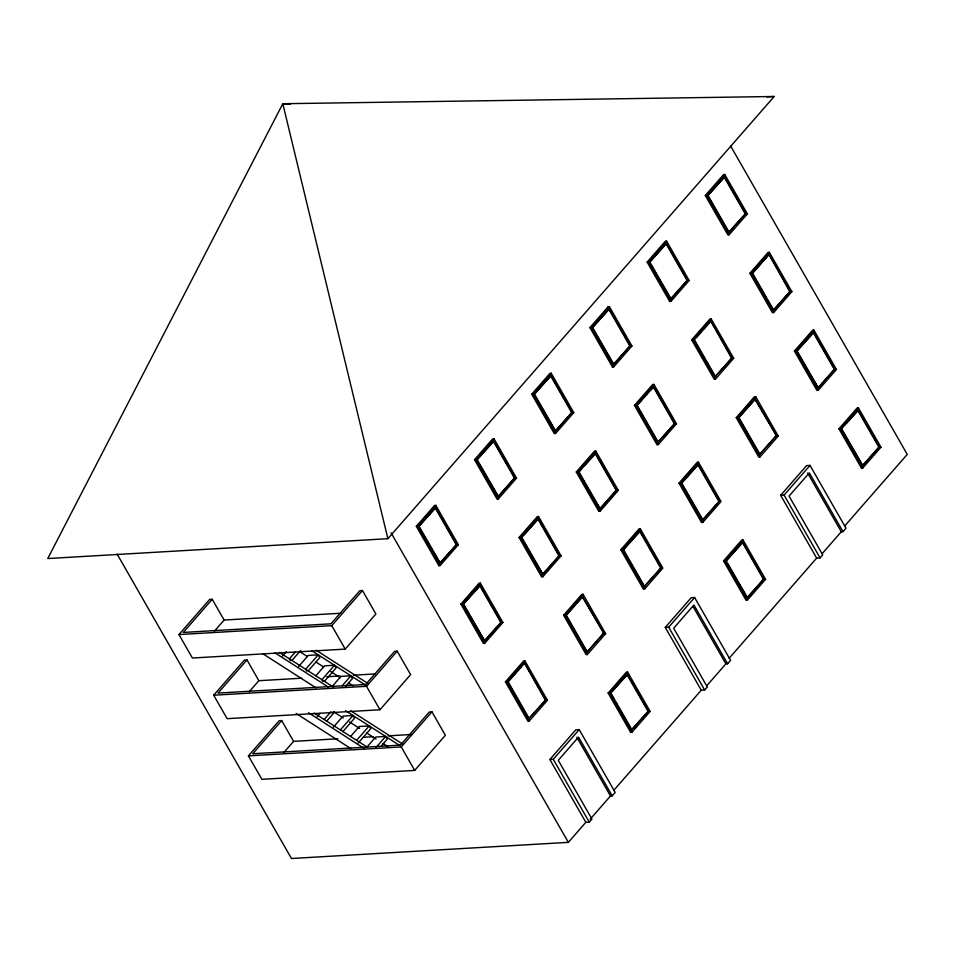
<?xml version="1.0" encoding="UTF-8"?>
<svg xmlns="http://www.w3.org/2000/svg" width="955" height="955" viewBox="0 0 955 955"><rect width="100%" height="100%" fill="white"/><g stroke="black" fill="none" stroke-linecap="round" stroke-linejoin="round"><path stroke-width="1.43" d="M212.225 599.286L183.265 632.437L330.919 623.818L359.868 590.679L362.458 590.524L375.888 613.981L345.209 649.102L192.397 658.019L178.955 634.562L209.634 599.442L212.225 599.286L224.115 620.046L340.756 613.241M214.457 631.1L224.115 620.046M246.963 659.941L218.003 693.091L365.658 684.472L394.606 651.334L397.196 651.179L410.626 674.636L379.947 709.756L227.135 718.673L213.693 695.216L244.373 660.096L246.963 659.941L258.853 680.7L301.673 678.205M249.195 691.754L258.853 680.7M282.37 656.097L286.249 651.656M387.885 538.692L774.195 96.491L282.799 103.725L47.75 558.544L387.885 538.692L282.799 103.725L290.225 104.346M295.226 652.181L289.401 658.843L290.451 660.657M291.932 660.454L300.658 650.474M416.332 526.324L434.585 505.422L435.814 505.35L458.352 544.708L440.088 565.611L438.87 565.682L416.332 526.324L417.55 526.253L435.814 505.35M474.516 459.713L492.768 438.811L493.986 438.739L516.536 478.109L498.271 499.011L497.054 499.083L474.516 459.713L475.733 459.642L493.986 438.739M531.732 394.212L549.996 373.31L551.214 373.238L573.752 412.608L555.5 433.51L554.282 433.582L531.732 394.212L532.95 394.14L551.214 373.238M589.915 327.613L608.18 306.71L609.397 306.639L631.935 346.008L613.683 366.911L612.465 366.971L589.915 327.613L591.133 327.541L609.397 306.639M647.144 262.1L665.396 241.197L666.614 241.138L689.164 280.495L670.899 301.398L669.682 301.47L647.144 262.1L648.361 262.04L666.614 241.138M705.315 195.5L723.58 174.598L724.797 174.526L747.347 213.896L729.083 234.799L727.865 234.87L705.315 195.5L706.533 195.429L724.797 174.526M178.955 634.562L331.779 625.644L362.458 590.524M418.696 526.563L435.611 507.714L456.609 544.386L440.183 563.199L418.696 526.563L435.611 507.714M493.795 441.115L476.867 459.952L493.795 441.115L514.793 477.787L498.355 496.6L479.04 463.748M534.096 394.451L551.023 375.613L572.021 412.285L555.583 431.087L534.096 394.451L551.023 375.613M592.279 327.851L609.195 309.014L630.193 345.674L613.767 364.488L592.279 327.851L609.195 309.014M666.423 243.501L649.496 262.35L666.423 243.501L687.421 280.173L670.983 298.987L650.952 264.869M724.606 176.902L707.679 195.739L724.606 176.902L745.604 213.574L728.677 232.411L714.925 208.393M298.617 666.518L308.31 655.417L318.254 654.843L319.806 657.565L308.179 670.876M318.254 654.843L305.648 669.264L306.686 671.078M315.83 675.818L324.545 665.838L334.489 665.253L336.053 667.987L324.425 681.297M281.701 720.595L252.741 753.746L400.396 745.127L429.344 711.988L431.935 711.833L445.364 735.29L414.685 770.41L261.873 779.328L248.431 755.871L279.111 720.75L281.701 720.595L293.591 741.366L337.879 738.776M334.489 665.253L321.895 679.685L322.933 681.5M439.694 563.223L456.609 544.386M497.877 496.624L514.793 477.787M555.094 431.123L572.021 412.285M613.277 364.524L630.193 345.674M670.505 299.011L687.421 280.173M728.677 232.411L745.604 213.574M332.245 686.359L340.959 676.367L350.903 675.782L352.467 678.516L345.686 686.275M438.87 565.682L440.792 563.486M559.081 428.079L561.003 425.882M612.465 366.971L614.387 364.774M618.231 360.381L620.153 358.173M624.952 352.67L626.874 350.473M670.649 300.371L673.526 297.065M677.37 292.672L680.258 289.365M684.102 284.972L686.979 281.665M730.742 231.564L733.631 228.269M736.508 224.974L740.352 220.569M743.241 217.263L746.13 213.968L747.347 213.896M283.933 752.409L293.591 741.366M342.188 685.774L350.903 675.782M317.108 716.751L320.009 713.421M324.139 719.497L330.931 711.726M326.67 721.109L334.429 712.239M213.693 695.216L366.517 686.299L397.196 651.179M333.355 727.173L343.048 716.071L352.992 715.498L354.544 718.22L342.917 731.53M340.386 729.918L352.992 715.498M460.871 604.085L479.135 583.183L480.353 583.111L502.891 622.481L484.639 643.384L483.409 643.455L460.871 604.085L462.089 604.014L480.353 583.111M519.054 537.486L537.307 516.583L538.524 516.512L561.074 555.882L542.81 576.784L541.592 576.856L519.054 537.486L520.272 537.414L538.524 516.512M576.271 471.985L594.535 451.082L595.753 451.011L618.303 490.369L600.038 511.283L598.821 511.343L576.271 471.985L577.489 471.913L595.753 451.011M634.454 405.386L652.719 384.483L653.936 384.411L676.474 423.769L658.222 444.672L657.004 444.744L634.454 405.386L635.672 405.314L653.936 384.411M691.683 339.873L709.935 318.97L711.153 318.898L733.703 358.268L715.438 379.171L714.221 379.242L691.683 339.873L692.9 339.801L711.153 318.898M749.854 273.273L768.118 252.371L769.336 252.299L791.886 291.669L773.622 312.572L772.404 312.643L749.854 273.273L751.084 273.202L769.336 252.299M480.15 585.487L463.235 604.324L480.15 585.487L501.148 622.159L484.722 640.972L464.679 606.855M523.34 535.516L538.334 518.887L559.332 555.559L542.906 574.373L522.134 538.99M584.436 465.586L595.562 453.386L616.56 490.046L600.122 508.86L578.635 472.224L581.535 468.905M637.785 404.514L641.653 400.085M644.553 396.767L647.454 393.448M650.355 390.129L653.733 386.775L674.743 423.447L657.816 442.296L640.435 411.939M696.935 336.793L700.803 332.376M703.704 329.045L706.605 325.727M765.982 297.542L752.218 273.512L760.92 263.556M762.854 261.348L766.722 256.919M521.406 537.725L538.334 518.887M578.635 472.224L595.562 453.386M636.818 405.624L653.733 386.775M704.897 359.08L694.034 340.111L710.962 321.274L731.96 357.946L715.044 376.783L731.96 357.946M752.218 273.512L769.145 254.675L790.143 291.347L773.705 310.16L770.327 305.123M350.569 736.484L359.283 726.492L369.227 725.907L370.791 728.641L358.197 743.062M356.633 740.34L369.227 725.907M366.983 747.013L375.697 737.021L385.641 736.448L387.205 739.17L381.391 745.831M375.948 747.538L385.641 736.448M484.233 640.996L501.148 622.159M542.416 574.397L559.332 555.559M599.633 508.896L616.56 490.046M657.816 442.296L674.743 423.447M773.216 310.184L790.143 291.347M485.331 641.259L488.22 637.952M492.064 633.559L494.953 630.252M497.83 626.958L500.718 623.651M544.481 573.549L548.325 569.156M551.202 565.849L554.091 562.555M557.935 558.15L559.857 555.953L561.074 555.882M598.821 511.343L601.698 508.048M603.62 505.852L607.464 501.447M610.352 498.152L614.196 493.747M663.725 437.044L667.569 432.651M669.491 430.442L674.302 424.939M248.431 755.871L401.255 746.953L431.935 711.833M505.41 681.858L523.674 660.956L524.892 660.884L547.43 700.254L529.177 721.156L527.96 721.228L505.41 681.858L506.627 681.786L524.892 660.884M563.593 615.259L581.846 594.356L583.063 594.285L605.613 633.654L587.349 654.557L586.131 654.629L563.593 615.259L564.811 615.187L583.063 594.285M620.81 549.758L639.074 528.855L640.292 528.784L662.842 568.141L644.577 589.044L643.36 589.116L620.81 549.758L622.027 549.686L640.292 528.784M678.993 483.158L697.257 462.256L698.475 462.184L721.013 501.542L702.761 522.445L701.543 522.516L678.993 483.158L680.211 483.087L698.475 462.184M736.221 417.645L754.474 396.743L755.692 396.671L778.241 436.041L759.977 456.944L758.759 457.015L736.221 417.645L737.439 417.574L755.692 396.671M794.405 351.046L812.657 330.144L813.875 330.072L836.425 369.442L818.16 390.344L816.943 390.416L794.405 351.046L795.622 350.974L813.875 330.072M528.043 717.503L507.774 682.097L515.509 673.251M517.443 671.031L521.311 666.602M603.87 633.332L582.383 596.684L603.87 633.332L586.955 652.17L565.957 615.498L574.647 605.542M576.581 603.321L581.416 597.794M624.63 552.527L623.173 549.996L640.101 531.147L661.099 567.819L644.171 586.668L661.099 567.819M681.357 483.397L698.272 464.548L719.282 501.22L702.844 520.033L681.357 483.397L698.272 464.548M776.499 435.719L755.011 399.071L776.499 435.719L759.583 454.556L738.585 417.884L754.044 400.181M796.757 351.285L813.684 332.447L834.682 369.119L818.244 387.921L796.757 351.285L813.684 332.447M507.774 682.097L524.689 663.259L545.699 699.931L528.772 718.769L545.699 699.931M565.957 615.498L582.872 596.66M623.173 549.996L640.101 531.147M738.585 417.884L755.501 399.047M586.955 652.17L603.381 633.356M702.355 520.057L719.282 501.22M759.583 454.556L776.009 435.743M817.767 387.957L834.682 369.119M612.191 795.873L578.527 737.105L558.257 760.299L591.921 819.08L589.259 822.124L585.845 822.315L549.877 759.5L575.805 729.811L579.207 729.62L615.187 792.435L612.191 795.873L610.484 795.981L590.214 819.175M608.132 693.032L626.385 672.129L627.614 672.057L650.152 711.427L631.888 732.33L630.67 732.401L608.132 693.032L609.35 692.96L627.614 672.057M727.591 663.773L693.927 604.993L673.657 628.199L707.321 686.979L704.671 690.011L701.257 690.214L665.277 627.387L691.205 597.711L694.619 597.508L730.599 660.335L727.591 663.773L725.884 663.868L706.581 685.965M723.532 560.919L741.796 540.017L743.014 539.945L765.552 579.315L747.299 600.218L746.082 600.289L723.532 560.919L724.75 560.848L743.014 539.945M842.99 531.66L809.327 472.892L789.057 496.087L822.721 554.867L820.07 557.911L816.656 558.102L780.677 495.287L806.605 465.598L810.019 465.395L845.999 528.222L842.99 531.66L841.283 531.768L821.98 553.864M838.944 428.819L857.196 407.916L858.414 407.845L880.964 447.215L862.699 468.117L861.482 468.177L838.944 428.819L840.161 428.747L858.414 407.845M614.113 699.597L610.496 693.27L627.411 674.433L648.409 711.093L631.494 729.942L618.458 707.178M742.823 542.321L725.896 561.158L742.823 542.321L763.821 578.993L747.383 597.806L727.34 563.689M846.13 423.519L858.223 410.22L879.221 446.88L862.783 465.694L842.024 430.323M549.877 759.5L553.279 759.297L579.207 729.62M610.496 693.27L627.411 674.433M665.277 627.387L668.691 627.184L694.619 597.508M780.677 495.287L784.091 495.084L810.019 465.395M841.295 429.058L858.223 410.22M631.494 729.942L648.409 711.093M746.894 597.83L763.821 578.993M862.305 465.73L879.221 446.88M634.514 727.997L636.436 725.8M641.247 720.297L643.169 718.088M747.037 599.191L749.926 595.884M752.803 592.589L755.692 589.283M759.535 584.89L762.412 581.583M861.482 468.177L863.404 465.98M865.326 463.784L869.169 459.379M872.058 456.084L875.902 451.679M117.119 554.079L291.466 858.509L568.344 842.358L585.845 822.315M613.719 790.406L701.257 690.214M729.131 658.305L816.656 558.102M844.542 526.181L907.25 454.401L730.682 146.103M766.758 96.921L774.195 96.491M769.145 254.675L789.654 291.371M687.946 280.567L689.164 280.495M790.668 291.741L791.886 291.669M710.962 321.274L731.47 357.97M630.718 346.068L631.935 346.008M732.485 358.34L733.703 358.268M835.207 369.513L836.425 369.442M572.534 412.679L573.752 412.608M675.257 423.841L676.474 423.769M777.024 436.113L778.241 436.041M879.746 447.274L880.964 447.215M515.318 478.18L516.536 478.109M617.073 490.44L618.303 490.369M457.135 544.78L458.352 544.708M764.334 579.387L765.552 579.315M501.673 622.553L502.891 622.481M604.396 633.726L605.613 633.654M524.689 663.259L545.21 699.955M326.765 676.749L340.052 675.973M353.338 675.197L375.494 673.896M546.212 700.325L547.43 700.254M648.934 711.499L650.152 711.427M362.984 737.308L373.321 736.711M388.076 735.851L411.701 734.467M316.117 650.212L368.212 683.625M311.999 650.833L366.147 685.559M299.87 651.728L307.367 656.539M316.117 662.149L323.614 666.96M330.8 671.568L340.183 677.584M348.384 682.849L353.075 685.857M279.409 652.432L333.617 687.206M275.052 652.898L328.389 687.111M262.649 653.626L315.986 687.839M350.855 710.866L402.95 744.279M345.483 710.687L399.715 745.473M333.355 711.582L343.358 717.993M349.602 722.004L359.593 728.414M366.708 732.986L376.091 739.003M383.122 743.515L387.814 746.524M314.147 713.087L367.186 747.108M308.549 712.752L364.368 748.565M296.146 713.481L350.724 748.493M724.117 176.938L745.115 213.598M813.194 332.471L834.192 369.143M857.733 410.244L878.731 446.916M708.168 195.715L729.166 232.387M752.707 273.488L773.705 310.16M797.246 351.261L818.244 387.921M841.785 429.034L862.783 465.694M708.407 197.005L713.469 205.862M767.426 300.073L768.871 302.592M706.533 195.429L729.083 234.799M751.084 273.202L773.622 312.572M795.622 350.974L818.16 390.344M840.161 428.747L862.699 468.117M807.62 472.988L841.283 531.768M665.933 243.537L686.932 280.197M784.091 495.084L820.07 557.911M649.985 262.315L670.983 298.987M694.524 340.087L715.534 376.759M739.063 417.86L760.073 454.532M706.354 361.611L714.316 375.518M648.361 262.04L670.899 301.398M692.9 339.801L715.438 379.171M737.439 417.574L759.977 456.944M608.18 306.71L610.352 310.518M608.705 309.038L629.715 345.71M653.256 386.811L674.254 423.483M697.795 464.584L718.793 501.244M742.333 542.356L763.332 579.017M592.769 327.828L613.767 364.488M637.307 405.589L658.305 442.261M681.846 483.361L702.844 520.033M726.385 561.134L747.383 597.806M637.546 406.89L638.99 409.42M591.133 327.541L613.683 366.911M635.672 405.314L658.222 444.672M680.211 483.087L702.761 522.445M724.75 560.848L747.299 600.218M692.948 606.365L725.884 663.868M550.534 375.637L571.532 412.309M595.072 453.41L616.071 490.082M639.611 531.183L660.609 567.855M668.691 627.184L704.671 690.011M534.585 394.427L555.583 431.087M579.124 472.2L600.122 508.86M623.663 549.961L644.661 586.633M626.074 555.046L627.519 557.577M628.963 560.108L643.455 585.403M532.95 394.14L555.5 433.51M577.489 471.913L600.038 511.283M622.027 549.686L644.577 589.044M493.305 441.15L514.303 477.81M537.844 518.911L558.842 555.583M626.922 674.457L647.932 711.129M477.357 459.928L498.355 496.6M521.896 537.701L542.906 574.373M566.434 615.474L587.444 652.146M610.973 693.246L631.983 729.907M615.557 702.116L617.014 704.647M475.733 459.642L498.271 499.011M520.272 537.414L542.81 576.784M564.811 615.187L587.349 654.557M609.35 692.96L631.888 732.33M576.82 737.2L610.484 795.981M435.122 507.75L456.132 544.41M479.661 585.522L500.671 622.183M553.279 759.297L589.259 822.124M419.173 526.527L440.183 563.199M463.724 604.3L484.722 640.972M508.263 682.073L529.261 718.745M417.55 526.253L440.088 565.611M462.089 604.014L484.639 643.384M506.627 681.786L529.177 721.156M391.037 532.759L568.344 842.358M331.779 625.644L345.209 649.102M366.517 686.299L379.947 709.756M401.255 746.953L414.685 770.41"/></g></svg>
